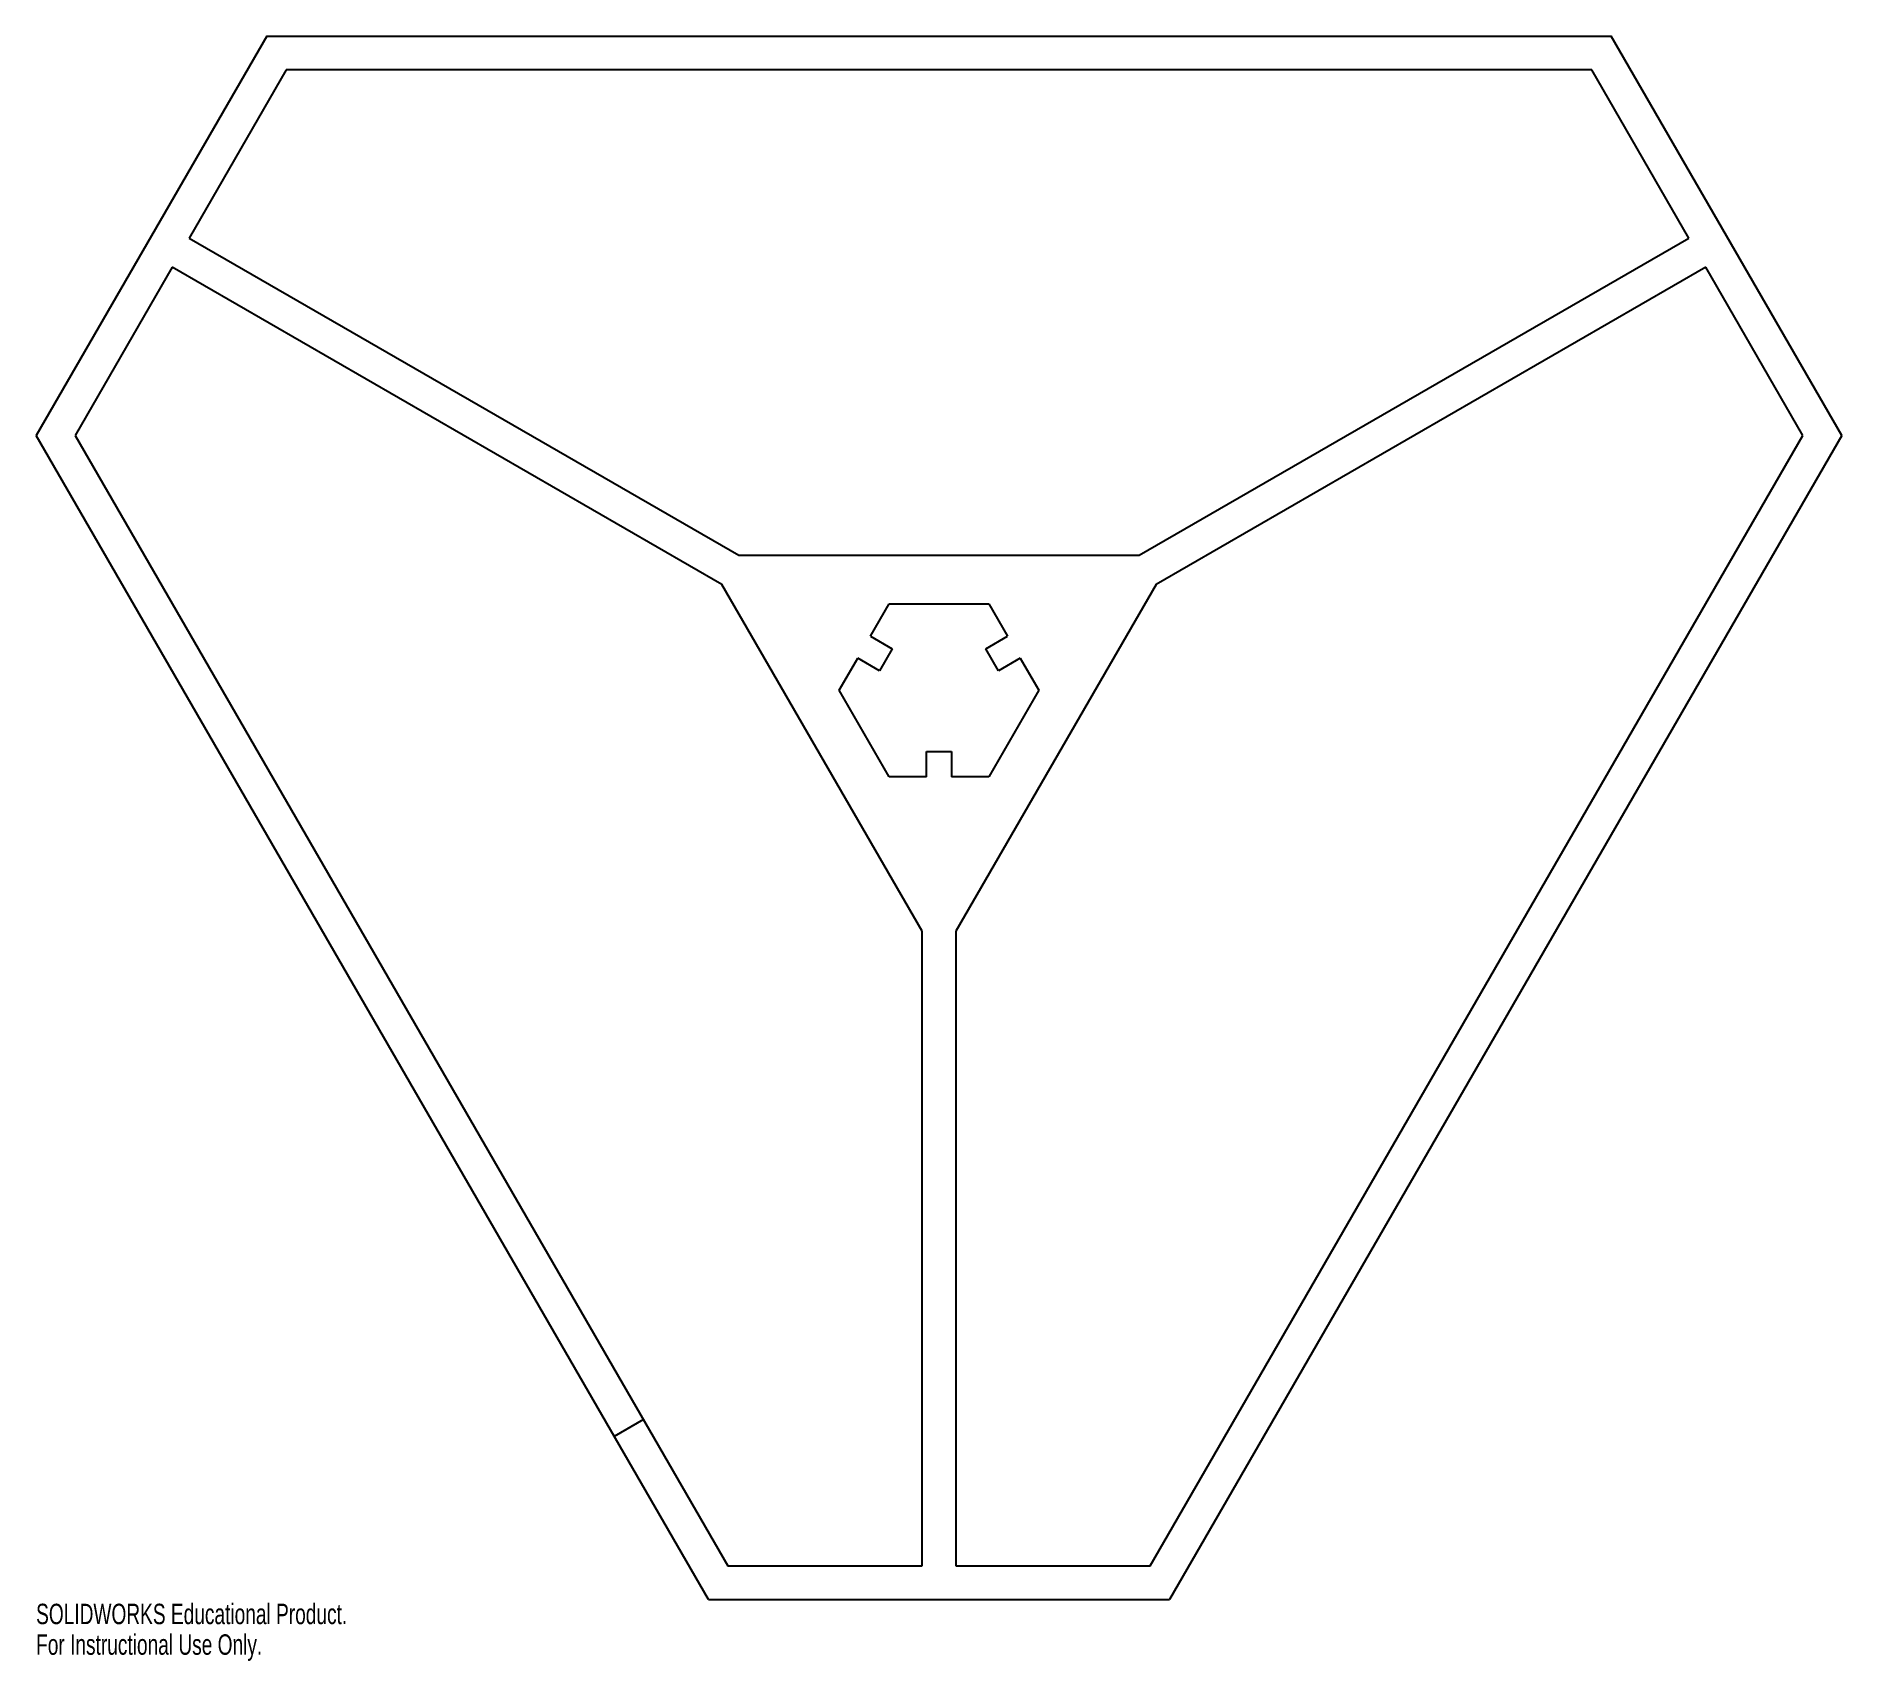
# Model space of a CAD drawing. Header units: millimetres. Extents: x -214 to 214, y -230 to 155.
import ezdxf

# ---------------------------------------------------------------- set-up
doc = ezdxf.new("R2010")
doc.units = ezdxf.units.MM
doc.styles.add('SLDTEXTSTYLE0', font='TXT', dxfattribs={"width": 0.7})

msp = doc.modelspace()

# ---------------------------------------------------------------- linework, layer by layer
at = {"color": 7, "linetype": 'Continuous', "lineweight": 25}
for p, q in [((-159.23, 155), (-213.85, 60.4)), ((-159.23, 155), (159.23, 155)), ((213.85, 60.4), (159.23, 155)), ((-154.61, 147), (-177.61, 107.16)), ((154.61, 147), (-154.61, 147)), ((177.61, 107.16), (154.61, 147)), ((-177.61, 107.16), (-47.43, 32)), ((47.43, 32), (177.61, 107.16)), ((-181.61, 100.23), (-204.61, 60.4)), ((-51.43, 25.07), (-181.61, 100.23)), ((181.61, 100.23), (51.43, 25.07)), ((204.61, 60.4), (181.61, 100.23)), ((-54.62, -215.4), (-213.85, 60.4)), ((-204.61, 60.4), (-50, -207.4)), ((50, -207.4), (204.61, 60.4)), ((213.85, 60.4), (54.62, -215.4)), ((-47.43, 32), (47.43, 32)), ((-4, -57.07), (-51.43, 25.07)), ((51.43, 25.07), (4, -57.07)), ((-16.25, 12.85), (-11.84, 20.5)), ((-11.84, 20.5), (11.84, 20.5)), ((11.84, 20.5), (16.25, 12.85)), ((-16.25, 12.85), (-11.06, 9.85)), ((11.06, 9.85), (16.25, 12.85)), ((-11.06, 9.85), (-14.06, 4.65)), ((14.06, 4.65), (11.06, 9.85)), ((-23.67, 0), (-19.25, 7.65)), ((-14.06, 4.65), (-19.25, 7.65)), ((19.25, 7.65), (14.06, 4.65)), ((19.25, 7.65), (23.67, 0)), ((-11.84, -20.5), (-23.67, 0)), ((23.67, 0), (11.84, -20.5)), ((-3, -14.5), (3, -14.5)), ((-3, -20.5), (-3, -14.5)), ((3, -14.5), (3, -20.5)), ((-3, -20.5), (-11.84, -20.5)), ((11.84, -20.5), (3, -20.5)), ((-4, -207.4), (-4, -57.07)), ((4, -57.07), (4, -207.4)), ((-70, -172.76), (-76.93, -176.76)), ((-50, -207.4), (-4, -207.4)), ((4, -207.4), (50, -207.4)), ((-54.62, -215.4), (54.62, -215.4))]:
    msp.add_line(p, q, dxfattribs=at)

# ---------------------------------------------------------------- texts
at = {"color": 7, "linetype": 'Continuous', "char_height": 4.8336, "attachment_point": 1, "style": 'SLDTEXTSTYLE0'}
for s, insert in [('SOLIDWORKS Educational Product.', (-213.85, -216.42)), ('For Instructional Use Only.', (-213.85, -223.67))]:
    msp.add_mtext(s, dxfattribs=dict(at, insert=insert))

doc.saveas('drawing.dxf')
